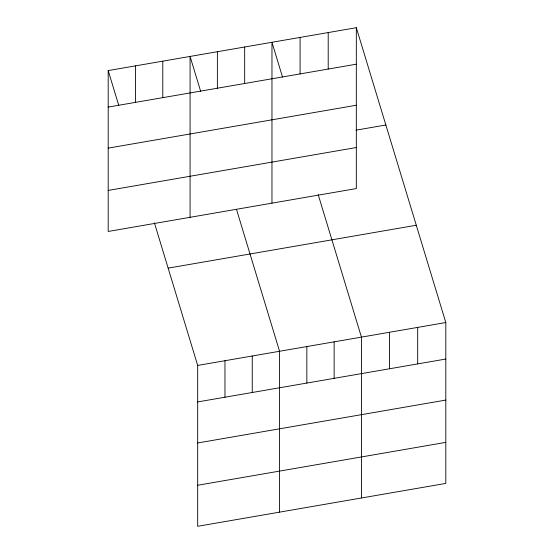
<?xml version="1.0" encoding="UTF-8"?>
<svg xmlns="http://www.w3.org/2000/svg" width="554" height="554" viewBox="0 0 554 554"><rect width="100%" height="100%" fill="white"/><g stroke="black" fill="none" stroke-linecap="round" stroke-linejoin="round"><path stroke-width="0.83" d="M154.407 222.86L197.674 365.432L197.674 526.3L445.804 483.413L445.804 322.539L356.326 27.7L108.196 70.587L108.196 231.461L356.326 188.568L356.326 27.7M108.196 107.088L356.326 64.195M108.196 148.126L356.326 105.239M356.028 130.155L385.854 124.996M108.196 190.417L356.326 147.523M168.146 268.136L416.276 225.243M197.674 365.432L445.804 322.539M197.674 401.927L445.804 359.04M197.674 442.971L445.804 400.078M197.674 485.256L445.804 442.369M282.54 77.145L271.966 42.284L271.966 203.152M318.169 194.551L361.437 337.123L361.437 497.991M200.659 91.299L190.077 56.439L190.077 217.306M236.537 209.516L279.555 351.278L279.555 512.145M108.196 70.587L118.778 105.454M417.681 327.4L417.681 363.902M389.559 332.262L389.559 368.756M334.145 341.839L334.145 378.34M328.203 32.561L328.203 69.056M306.847 346.562L306.847 383.056M300.081 37.423L300.081 73.917M252.264 355.993L252.264 392.488M244.667 47L244.667 83.495M224.966 360.716L224.966 397.211M217.376 51.716L217.376 88.211M162.786 61.155L162.786 97.649M135.495 65.871L135.495 102.365"/></g></svg>
